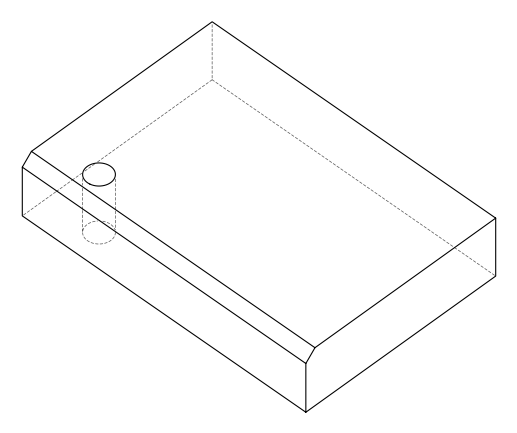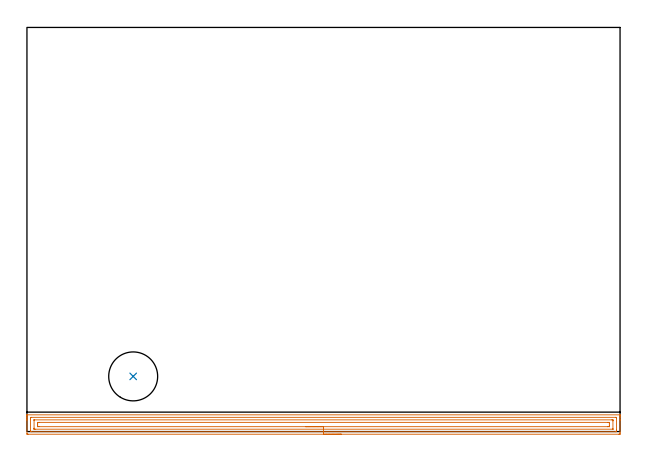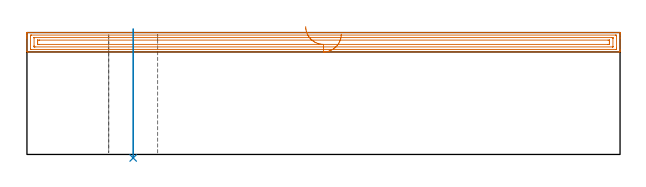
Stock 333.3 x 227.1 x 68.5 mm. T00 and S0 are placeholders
(PLAN: 2 operations, 1 tool changes, 11.2 min)
(1 AREA_MILL | FG_CHAMFER_SURFACE | UGT0205_001 | 10.92 min | 19796 mm3)
(2 INDEXABLE_INSERT_DRILL_THROUGH_HOLE_FROM_SOLID | STEP1HOLE | NXT0302_026 | 0.29 min | 40668 mm3)
(TOOL UGT0205_001 | Chamfer Mill 20 x 3 x 45 deg. | D20 FL50 Z2)
(TOOL NXT0302_026 | Index. Insert Drill 27.5mm [880-D2750L32-03] | D27.5 PA176 FL83 Z2)
(OP 1 AREA_MILL)
G17 G21 G94 G90
T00 M6
G54
G17 G0 G90 X176.65 Y-1.5 S1061 M3
G43 Z78.5 H0
Z67.6
G94 G1 X176.612 Z66.728 F250.
X176.498 Z65.864
X176.309 Z65.012
X176.047 Z64.18
X175.713 Z63.374
X175.31 Z62.6
X174.841 Z61.864
X174.31 Z61.172
X173.721 Z60.529
X173.078 Z59.94
X172.386 Z59.409
X171.65 Z58.94
X170.876 Z58.537
X170.07 Z58.203
X169.238 Z57.941
X168.386 Z57.752
X167.522 Z57.638
X166.65 Z57.6
X0.609
X0.274 Y-1.496 Z57.602
X0.01 Y-1.492 Z57.606
X0. Y-1.223 Z57.874
Y6.173 Z65.267
Y6.738 Z65.835
Y7.062 Z66.158
Y7.628 Z66.724
Y7.951 Z67.046
Y8.599 Z67.698
Y8.993 Z68.092
X0.007 Y9.36 Z68.451
X0.01 Y9.397 Z68.488
X0.162 Y9.4 Z68.5
X333.137
X333.29 Y9.397 Z68.488
X333.293 Y9.36 Z68.451
X333.3 Y8.993 Z68.092
Y8.599 Z67.698
Y7.951 Z67.046
Y6.738 Z65.835
Y6.173 Z65.267
Y-0.334 Z58.763
X333.296 Y-0.94 Z58.157
X333.292 Y-1.492 Z57.606
X333.247 Y-1.494 Z57.604
X332.691 Y-1.5 Z57.6
X166.65
Y-0.086 Z59.014
X2.428 Y-0.085 Z59.015
X2.394 Y-0.083 Z59.017
X2.01 Y-0.051 Z59.049
X2.001 Y0.34 Z59.44
X2. Y7.062 Z66.162
X2.001 Y7.454 Z66.554
X2.01 Y7.951 Z67.051
X2.362 Y7.984 Z67.084
X2.394 Y7.985 Z67.085
X330.872
X330.906 Y7.983 Z67.083
X331.29 Y7.951 Z67.051
X331.299 Y7.56 Z66.66
X331.3 Y0.838 Z59.938
X331.299 Y0.446 Z59.546
X331.29 Y-0.051 Z59.049
X330.938 Y-0.084 Z59.016
X330.906 Y-0.085 Z59.015
X166.65 Y-0.086 Z59.014
Y1.328 Z60.428
X4.579 Y1.329 Z60.429
X4.18 Y1.332 Z60.432
X4.048 Y1.335 Z60.435
X4.01 Y1.34 Z60.44
X4.005 Y1.429 Z60.529
X4.002 Y1.548 Z60.648
X4. Y1.727 Z60.827
Y1.906 Z61.006
X4.001 Y6.35 Z65.45
X4.01 Y6.53 Z65.63
X4.014 Y6.566 Z65.666
X4.031 Y6.567 Z65.667
X4.08 Y6.57 Z65.67
X4.18 Y6.571 Z65.671
X328.721
X329.12 Y6.568 Z65.668
X329.252 Y6.564 Z65.664
X329.29 Y6.56 Z65.66
X329.295 Y6.471 Z65.571
X329.298 Y6.352 Z65.452
X329.3 Y6.173 Z65.273
Y5.994 Z65.094
X329.299 Y1.549 Z60.649
X329.29 Y1.37 Z60.47
X329.286 Y1.334 Z60.434
X329.269 Y1.332 Z60.432
X329.22 Y1.33 Z60.43
X329.12 Y1.329 Z60.429
X166.65 Y1.328 Z60.428
Y2.743 Z61.843
X6.731
X6.068 Y2.745 Z61.845
X6.031 Y2.747 Z61.847
X6.015 Y2.749 Z61.849
X6.01 Y2.762 Z61.862
X6.006 Y2.862 Z61.962
X6.002 Y3.065 Z62.165
X6. Y3.47 Z62.57
Y4.36 Z63.46
Y4.395 Z63.495
X6.003 Y4.822 Z63.922
X6.006 Y5.035 Z64.135
X6.01 Y5.14 Z64.24
X6.019 Y5.151 Z64.251
X6.042 Y5.153 Z64.253
X6.094 Y5.155 Z64.255
X6.858 Y5.157 Z64.257
X6.985
X326.569
X327.232 Y5.155 Z64.255
X327.269 Y5.153 Z64.253
X327.285 Y5.151 Z64.251
X327.29 Y5.138 Z64.238
X327.294 Y5.038 Z64.138
X327.298 Y4.835 Z63.935
X327.3 Y4.429 Z63.529
Y3.505 Z62.605
X327.297 Y3.078 Z62.178
X327.294 Y2.865 Z61.965
X327.29 Y2.76 Z61.86
X327.281 Y2.749 Z61.849
X327.258 Y2.747 Z61.847
X327.206 Y2.745 Z61.845
X326.442 Y2.743 Z61.843
X326.315
X166.65
X165.778 Z61.881
X164.913 Z61.995
X164.062 Z62.183
X163.23 Z62.446
X162.424 Z62.78
X161.65 Z63.182
X160.914 Z63.651
X160.222 Z64.182
X159.579 Z64.772
X158.99 Z65.415
X158.458 Z66.107
X157.99 Z66.843
X157.587 Z67.616
X157.253 Z68.422
X156.991 Z69.254
X156.802 Z70.106
X156.688 Z70.971
X156.65 Z71.843
G0 Z78.5
M5
M2
(OP 2 INDEXABLE_INSERT_DRILL_THROUGH_HOLE_FROM_SOLID)
G17 G21 G94 G90
T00 M6
G54
G17 G0 G90 X59.7 Y31. S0 M3
G43 Z78.5 H1
G94 G81 G98 Z-1.98 F250. R70.5
G80
M5
M2
